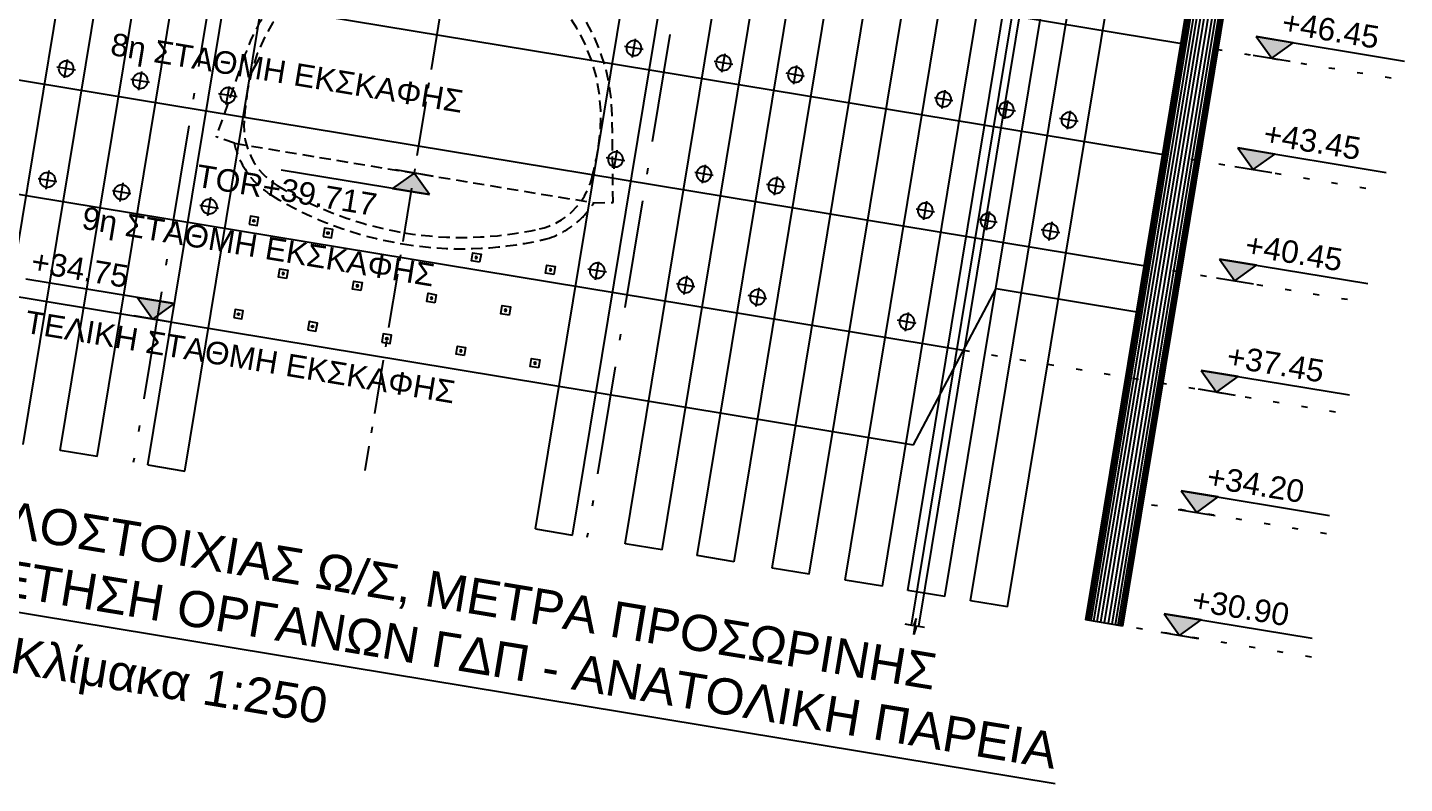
# Model space of a CAD drawing. Header units: metres. Extents: x 93017 to 94633, y 101979 to 102793.
# Drawn here: x 94057.34 to 94080.25, y 102306.93 to 102319.5 of the extents above; entities that cross this region are included whole.
import ezdxf
from ezdxf.enums import TextEntityAlignment as Align

# ---------------------------------------------------------------- set-up
doc = ezdxf.new("R2010")
doc.units = ezdxf.units.M
doc.header["$LTSCALE"] = 0.75
doc.header["$MEASUREMENT"] = 0
for name, pattern in [('ACAD_ISO10W100', [18, 12, -3, 0, -3]), ('HIDDEN', [0.375, 0.25, -0.125]), ('SDOT1', [1, 0, -1])]:
    doc.linetypes.add(name, pattern=pattern)
for name, color, linetype in [('A-LEVELS', 2, 'Continuous'), ('AGYRIA_15', 1, 'Continuous'), ('ANTISTHRIJH', 1, 'HIDDEN'), ('LEZANTES', 6, 'Continuous'), ('OTM Line 0.25', 2, 'Continuous'), ('OTM Line Axis 0.15', 1, 'ACAD_ISO10W100'), ('OTM Line Dots 0.25', 2, 'SDOT1'), ('OTM Line Rock 0.50', 3, 'ROCKIN'), ('OTM Solid 253', 253, 'Continuous'), ('OTM Text 0.25', 2, 'Continuous'), ('OTM Title + Pinakida', 7, 'Continuous')]:
    doc.layers.add(name, color=color, linetype=linetype)
doc.styles.add('ARIAL', font='ARIAL.TTF')
doc.styles.add('Arial Greek', font='ARIAL.TTF')
doc.styles.add('ARIAL_GREEK', font='ARIAL.TTF')
doc.styles.add('WG-SIMPL', font='ugsimpl.shx', dxfattribs={"width": 1.05})
doc.linetypes.add('ROCKIN', pattern='A,0.0001,-0.2,[131,ltypeshp.shx,S=0.2,R=180,X=0.2,Y=0],-0.2,1,-0.1,[131,ltypeshp.shx,S=0.1,R=180,X=0.1,Y=0],-0.1,0.5,-0.05,[131,ltypeshp.shx,S=0.05,R=180,X=0.05,Y=0],-0.05,0.5', length=2.700100000000001)

# ---------------------------------------------------------------- blocks, each defined once
blk = doc.blocks.new('Level L')
at = {"layer": 'A-LEVELS'}
blk.add_hatch(color=256, dxfattribs=at).paths.add_polyline_path([(0.2499999999785985, 0.2499999999931077), (-1.531930138298776e-11, 1.533351223770296e-11), (-0.250000000018332, 0.2500000000237321)])
for p, q in [((0.2499999999804459, 0.2499999999949694), (-1.750000000050107, 0.2500000001439417)), ((0.2499999999659792, -1.530509052827256e-11), (-0.2500000000309512, 1.531930138298776e-11))]:
    blk.add_line(p, q, dxfattribs=at)
blk.add_lwpolyline([(0.2499999999785985, 0.2499999999931077), (-1.531930138298776e-11, 1.533351223770296e-11), (-0.250000000018332, 0.2500000000237321)], close=True, dxfattribs=at)
at = {"layer": 'A-LEVELS', "style": 'WG-SIMPL', "width": 1.05}
blk.add_attdef('±000.00', (-1.712995793863769, 0.3513423913802569), '', height=0.3, rotation=359.9999998220159, dxfattribs=at)
blk = doc.blocks.new('23')
at = {"layer": 'AGYRIA_15', "const_width": 0.01333249999966313}
blk.add_lwpolyline([(0, -0.00666624999985288, -1), (0, 0.00666624999985288, -1)], format="xyb", close=True, dxfattribs=at)
at = {"layer": 'AGYRIA_15'}
blk.add_circle((0, 0), 0.02666499999932626, dxfattribs=at)
at = {"layer": 'OTM Line 0.25'}
blk.add_lwpolyline([(-0.1100000000000136, -0.1100000000000136), (0.1100000000000136, -0.1100000000000136), (0.1100000000000136, 0.1099999999999852), (-0.1100000000000136, 0.1099999999999852)], close=True, dxfattribs=at)
blk = doc.blocks.new('AGKYRIO')
at = {"layer": 'OTM Line 0.25'}
for p, q in [((-0.125, 1.77635683940025e-13), (0.125, 1.77635683940025e-13)), ((1.84741111297626e-13, -0.125), (0, 0.1250000000003624))]:
    blk.add_line(p, q, dxfattribs=at)
blk.add_circle((0, 3.623767952376511e-13), 0.1, dxfattribs=at)

msp = doc.modelspace()

# ---------------------------------------------------------------- linework, layer by layer
at = {"color": 7, "ltscale": 0.1}
msp.add_line((94046.71617033772, 102311.5098045952), (94074.44074789913, 102306.9329200333), dxfattribs=at)
at = {"layer": 'ANTISTHRIJH'}
for p, q in [((94060.96146265979, 102319.0506776378), (94060.48065365279, 102317.6833717898)), ((94067.08658702052, 102316.5928377904), (94067.07075355426, 102318.0421313717)), ((94060.78513149018, 102317.57630307), (94060.48065365279, 102317.6833717898)), ((94060.78513149018, 102317.5763030701), (94066.76385178464, 102316.5893119228)), ((94066.76385178464, 102316.5893119228), (94067.08658702052, 102316.5928377904))]:
    msp.add_line(p, q, dxfattribs=at)
for points in [[(94060.96146265979, 102319.0506776378, -0.3639702342674108), (94064.43924350699, 102321.1095563729, -0.3639702342663456), (94067.07075355426, 102318.0421313717, -0.3639702342663456)], [(94066.76385178464, 102316.5893119228, -0.06394252206721572), (94066.54993170167, 102316.3200645856, -0.1238125340086721), (94065.98023019021, 102315.9898319548, -0.01483247516684381), (94065.90262790892, 102315.9700751389, -0.09610430126832269), (94063.58005426056, 102315.9049988664, -0.09610430126768209), (94061.40163117374, 102316.7131177489, -0.0148324751732982), (94061.33449644042, 102316.7567683321, -0.1238125340091661), (94060.90116263818, 102317.2525860591, -0.06394252206690296), (94060.78513149018, 102317.57630307)]]:
    msp.add_lwpolyline(points, format="xyb", dxfattribs=at)
msp.add_lwpolyline([(94063.6105949402, 102316.0899996961, 0.09612398819267792), (94065.862226435, 102316.1531761509, 0.2803911992850336), (94066.73084942611, 102316.993804506, 0.02285991727122515), (94066.84396330512, 102317.5262756391, 0.4142135623730093), (94064.40870360483, 102320.924560253, 0.4142135623727841), (94061.01041899092, 102318.4893005527, 0.02285991727122516), (94060.9463902222, 102317.9487262527, 0.2803911992847856), (94061.49873923732, 102316.8735181344, 0.09612398819267791)], format="xyb", close=True, dxfattribs=at)
at = {"layer": 'OTM Line 0.25'}
for p, q in [((94056.65482878391, 102312.6729399749), (94059.54593951834, 102330.1859059921)), ((94057.27148251687, 102312.5711403012), (94060.1625932513, 102330.0841063184)), ((94057.8881362499, 102312.4693406274), (94060.77924698437, 102329.9823066446)), ((94058.5047899829, 102312.3675409537), (94061.39590071735, 102329.8805069709)), ((94059.34538465845, 102312.2287722101), (94062.2364953929, 102329.7417382273)), ((94059.96203839144, 102312.1269725364), (94062.85314912588, 102329.6399385536)), ((94065.79558630446, 102311.1639470286), (94068.68669703897, 102328.6769130458)), ((94066.41224003752, 102311.0621473549), (94069.30335077192, 102328.5751133721)), ((94067.28605706897, 102310.9178941314), (94070.17716780416, 102328.4308601531)), ((94067.90271080195, 102310.8160944577), (94070.79382153714, 102328.3290604793)), ((94068.48236531095, 102310.7204027644), (94071.37347604614, 102328.233368786)), ((94069.0990190439, 102310.6186030906), (94071.9901297791, 102328.1315691123)), ((94069.73417238907, 102310.5137494267), (94072.62528312425, 102328.0267154483)), ((94070.35082612203, 102310.411949753), (94073.2419368572, 102327.9249157745)), ((94070.9489213335, 102310.3132137944), (94073.8400320687, 102327.826179816)), ((94071.5655750665, 102310.2114141207), (94074.45668580172, 102327.7243801423)), ((94071.9910661423, 102310.1411723458), (94074.8821768775, 102327.6541383674)), ((94072.60771987529, 102310.0393726721), (94075.49883061048, 102327.5523386937)), ((94073.03321095111, 102309.9691308972), (94075.92432168627, 102327.4820969188)), ((94073.64986468403, 102309.8673312234), (94076.54097541922, 102327.380297245)), ((94074.95100400603, 102309.6525339208), (94077.84211474122, 102327.1654999424)), ((94075.56765773901, 102309.550734247), (94078.45876847417, 102327.0637002687))]:
    msp.add_line(p, q, dxfattribs=at)
at = {"layer": 'OTM Line 0.25', "ltscale": 0.05}
for p, q in [((94058.5047899829, 102312.3675409537), (94057.88813624994, 102312.4693406274)), ((94059.34538465843, 102312.2287722102), (94059.96203839142, 102312.1269725364)), ((94065.79558630448, 102311.1639470286), (94066.41224003749, 102311.0621473549)), ((94067.90271080195, 102310.8160944577), (94067.28605706902, 102310.9178941315)), ((94069.09901904393, 102310.6186030906), (94068.48236531098, 102310.7204027644)), ((94070.35082612207, 102310.4119497529), (94069.73417238907, 102310.5137494267)), ((94071.56557506652, 102310.2114141207), (94070.94892133353, 102310.3132137944)), ((94072.6077198753, 102310.0393726721), (94071.9910661423, 102310.1411723458)), ((94073.64986468409, 102309.8673312234), (94073.03321095112, 102309.9691308972)), ((94075.56765773901, 102309.550734247), (94074.95100400601, 102309.6525339208))]:
    msp.add_line(p, q, dxfattribs=at)
at = {"layer": 'OTM Line 0.25', "color": 5}
for p, q in [((94072.12711804926, 102309.6768917604), (94072.08550457792, 102309.5604008209)), ((94072.09101175137, 102309.410281688), (94072.12711804926, 102309.6768917604)), ((94071.94028897521, 102309.5843735956), (94072.08550457792, 102309.5604008209)), ((94072.13243417976, 102309.5526534939), (94072.09101175137, 102309.410281688)), ((94072.13243417976, 102309.5526534939), (94072.26816226279, 102309.530246957))]:
    msp.add_line(p, q, dxfattribs=at)
for points in [[(94075.38104989381, 102329.7650503321), (94072.04664429155, 102309.566816033)], [(94075.50421979696, 102329.7437160847), (94072.16997503815, 102309.5464560983)]]:
    msp.add_lwpolyline(points, dxfattribs=at)
at = {"layer": 'OTM Line Axis 0.15', "color": 6, "ltscale": 0.2}
for p, q in [((94063.21990346059, 102337.2062587827), (94059.10312202576, 102312.2687658981)), ((94070.76768515882, 102335.9602406799), (94066.65090372397, 102311.0227477954))]:
    msp.add_line(p, q, dxfattribs=at)
at = {"layer": 'OTM Line Axis 0.15', "ltscale": 0.1}
for p, q in [((94066.09499754182, 102331.1393223728), (94062.95749919297, 102312.1338580343)), ((94074.95717059799, 102309.651515915), (94077.84828133316, 102327.1644819367))]:
    msp.add_line(p, q, dxfattribs=at)
at = {"layer": 'OTM Line Dots 0.25', "ltscale": 0.5}
for p, q in [((94077.11958832672, 102319.1435594516), (94080.20134731765, 102318.634810306)), ((94076.22838631223, 102317.3903049624), (94079.89594829647, 102316.7848491069)), ((94075.92298729098, 102315.5403437634), (94079.59054927531, 102314.9348879079)), ((94072.9151503723, 102314.1365118613), (94079.28515025415, 102313.0849267089)), ((94078.95450491388, 102311.0820353842), (94075.87274592255, 102311.5907845299)), ((94078.70489751539, 102309.0328261106), (94075.56765773901, 102309.550734247))]:
    msp.add_line(p, q, dxfattribs=at)
at = {"layer": 'OTM Line Rock 0.50', "color": 1}
for p, q in [((94044.46625617746, 102324.534102607), (94076.51528572151, 102319.2433201517)), ((94051.28920894189, 102321.507364479), (94076.20988670028, 102317.3933589527)), ((94051.35805588515, 102319.5956212538), (94075.90448767904, 102315.5433977536)), ((94056.59643889114, 102316.8304702626), (94072.91515037231, 102314.1365118613)), ((94072.08591759534, 102312.5643319296), (94073.45678603949, 102315.1634234232)), ((94073.45678603953, 102315.1634234233), (94075.79698690161, 102314.7770936704)), ((94056.85976163828, 102315.0779268791), (94072.08591759534, 102312.5643319296))]:
    msp.add_line(p, q, dxfattribs=at)
at = {"layer": 'OTM Solid 253'}
for p, q in [((94077.84828127304, 102327.1644819466), (94074.95717054352, 102309.651515924)), ((94077.85753107871, 102327.1629549515), (94074.96642034949, 102309.6499889289)), ((94077.86986415334, 102327.160918958), (94074.97875342419, 102309.6479529354)), ((94077.89453030247, 102327.1568469711), (94075.00341957345, 102309.6438809485)), ((94077.9253629891, 102327.1517569874), (94075.03425226011, 102309.6387909648)), ((94077.97161201912, 102327.1441220119), (94075.08050129007, 102309.6311559893)), ((94078.02711085505, 102327.1349600413), (94075.13600012605, 102309.6219940187)), ((94078.08877622837, 102327.1247800739), (94075.19766549936, 102309.6118140513)), ((94075.25933087253, 102309.6016340839), (94078.15044160766, 102327.1146001055)), ((94078.21210698094, 102327.1044201382), (94075.3209962458, 102309.5914541166)), ((94078.27377235424, 102327.0942401708), (94075.38266161909, 102309.5812741492)), ((94078.32927119019, 102327.0850782002), (94075.43816045506, 102309.5721121786)), ((94078.37552022019, 102327.0774432246), (94075.48440948504, 102309.5644772031)), ((94078.40635290684, 102327.0723532409), (94075.5152421717, 102309.5593872194)), ((94078.43101905595, 102327.068281254), (94075.53990832095, 102309.5553152324)), ((94078.44335213058, 102327.0662452606), (94075.55224139564, 102309.553279239)), ((94078.45260193656, 102327.0647182654), (94075.5614912016, 102309.5517522439))]:
    msp.add_line(p, q, dxfattribs=at)

# ---------------------------------------------------------------- block references
at = {"layer": 'A-LEVELS'}
ref = msp.add_blockref('Level L', (94078.04305925196, 102318.9911091641), dxfattribs=dict(at, xscale=-1.249999999995775, yscale=1.25, zscale=1.249999999999999, rotation=350.6259288739992))
ref.add_attrib('±000.00', '+46.45', (94078.19228551543, 102319.4115964496, 0.001905459770927823), dxfattribs={"height": 0.3749999999999993, "rotation": 350.6259290525186, "style": 'WG-SIMPL', "width": 1.05})
ref = msp.add_blockref('Level L', (94077.73766023075, 102317.1411479651), dxfattribs=dict(at, xscale=-1.249999999995775, yscale=1.25, zscale=1.249999999999999, rotation=350.6259288739992))
ref.add_attrib('±000.00', '+43.45', (94077.88688649423, 102317.5616352507, 0.001905459770927823), dxfattribs={"height": 0.3749999999999993, "rotation": 350.6259290525186, "style": 'WG-SIMPL', "width": 1.05})
ref = msp.add_blockref('Level L', (94063.77449163739, 102317.0828074964), dxfattribs=dict(at, xscale=-1.24999999999696, yscale=1.25, zscale=1.249999999999999, rotation=170.6259288736701))
ref.add_attrib('±000.00', ' TOR+39.717', (94059.98555511935, 102316.8831026455, 0.001905459770927823), dxfattribs={"height": 0.3749999999999993, "rotation": 350.6259290497777, "style": 'WG-SIMPL', "width": 1.05})
ref = msp.add_blockref('Level L', (94077.43226120953, 102315.2911867661), dxfattribs=dict(at, xscale=-1.249999999995775, yscale=1.25, zscale=1.249999999999999, rotation=350.6259288739992))
ref.add_attrib('±000.00', '+40.45', (94077.58148747301, 102315.7116740517, 0.001905459770927823), dxfattribs={"height": 0.3749999999999993, "rotation": 350.6259290525186, "style": 'WG-SIMPL', "width": 1.05})
at = {"layer": 'A-LEVELS', "xscale": 1.24999999999933, "yscale": 1.25, "zscale": 1.249999999999999, "rotation": 350.625928873012}
msp.add_blockref('Level L', (94059.4242170456, 102314.6545762857), dxfattribs=at).add_auto_attribs({'±000.00': '+34.75'})
at = {"layer": 'A-LEVELS'}
ref = msp.add_blockref('Level L', (94077.12686218832, 102313.4412255671), dxfattribs=dict(at, xscale=-1.249999999995775, yscale=1.25, zscale=1.249999999999999, rotation=350.6259288739992))
ref.add_attrib('±000.00', '+37.45', (94077.27608845178, 102313.8617128527, 0.001905459770927823), dxfattribs={"height": 0.3749999999999993, "rotation": 350.6259290525186, "style": 'WG-SIMPL', "width": 1.05})
ref = msp.add_blockref('Level L', (94076.7962168483, 102311.4383342423), dxfattribs=dict(at, xscale=-1.249999999995775, yscale=1.25, zscale=1.249999999999999, rotation=350.6259288739992))
ref.add_attrib('±000.00', '+34.20', (94076.94544311179, 102311.8588215279, 0.001905459770927823), dxfattribs={"height": 0.3749999999999993, "rotation": 350.6259290525186, "style": 'WG-SIMPL', "width": 1.05})
ref = msp.add_blockref('Level L', (94076.509610223, 102309.3952329497), dxfattribs=dict(at, xscale=-1.249999999995775, yscale=1.25, zscale=1.249999999999999, rotation=350.6259288739992))
ref.add_attrib('±000.00', '+30.90', (94076.6958357089, 102309.8096122551, 0.001905459770927823), dxfattribs={"height": 0.3749999999999993, "rotation": 350.6259290504357, "style": 'WG-SIMPL', "width": 1.05})
at = {"layer": 'OTM Line 0.25', "rotation": 350.6259288739992}
for name, p, xscale, yscale, zscale in [('AGKYRIO', (94067.43219531406, 102319.1591451), -1.249999999995775, 1.25, 1.249999999999998), ('AGKYRIO', (94068.92266607852, 102318.9130922028), -1.249999999995775, 1.25, 1.249999999999998), ('AGKYRIO', (94057.98603877221, 102318.8181768472), -1.249999999995775, 1.25, 1.249999999999998), ('AGKYRIO', (94070.11897432047, 102318.7156008357), -1.249999999995775, 1.25, 1.249999999999998), ('AGKYRIO', (94059.21934623821, 102318.6145774997), -1.249999999995775, 1.25, 1.249999999999998), ('AGKYRIO', (94060.67659464673, 102318.3740090824), -1.249999999995775, 1.25, 1.249999999999998), ('AGKYRIO', (94072.58553034303, 102318.3084118657), -1.249999999995775, 1.25, 1.249999999999998), ('AGKYRIO', (94073.6276751518, 102318.1363704172), -1.249999999995775, 1.25, 1.249999999999998), ('AGKYRIO', (94074.6698199606, 102317.9643289685), -1.249999999995775, 1.25, 1.249999999999998), ('AGKYRIO', (94067.12679629281, 102317.3091839009), -1.249999999995775, 1.25, 1.249999999999998), ('AGKYRIO', (94068.59876744525, 102317.0661849939), -1.249999999995775, 1.25, 1.249999999999998), ('AGKYRIO', (94057.67686288292, 102316.9688391488), 1.249999999995775, 1.25, 1.249999999999998), ('AGKYRIO', (94069.79507568723, 102316.8686936269), -1.249999999995775, 1.25, 1.249999999999998), ('AGKYRIO', (94058.91017034889, 102316.7652398013), 1.249999999995775, 1.25, 1.249999999999998), ('AGKYRIO', (94060.36741875744, 102316.524671384), 1.249999999995775, 1.25, 1.249999999999998), ('AGKYRIO', (94072.28013132176, 102316.4584506667), -1.249999999995775, 1.25, 1.249999999999998), ('23', (94061.10957165093, 102316.2885048443), 0.6249999999978872, 0.625, 0.625), ('AGKYRIO', (94073.32227613058, 102316.2864092181), -1.249999999995775, 1.25, 1.249999999999998), ('AGKYRIO', (94074.36442093938, 102316.1143677694), -1.249999999995775, 1.25, 1.249999999999998), ('23', (94062.34287772761, 102316.0849057261), 0.6249999999978872, 0.625, 0.625), ('23', (94064.80949409415, 102315.6777067943), -0.6249999999978874, 0.625, 0.625), ('AGKYRIO', (94066.82139727156, 102315.4592227019), -1.249999999995775, 1.25, 1.249999999999998), ('23', (94061.59805885481, 102315.4103382428), -0.6249999999978874, 0.625, 0.625), ('23', (94066.04280017084, 102315.4741076762), -0.6249999999978874, 0.625, 0.625), ('AGKYRIO', (94068.29336842403, 102315.2162237949), -1.249999999995775, 1.25, 1.249999999999998), ('23', (94062.83136636601, 102315.2067388878), -0.6249999999978874, 0.625, 0.625), ('AGKYRIO', (94069.48967666598, 102315.0187324279), -1.249999999995775, 1.25, 1.249999999999998), ('23', (94064.0646738772, 102315.0031395329), -0.6249999999978874, 0.625, 0.625), ('23', (94060.8532400724, 102314.7357707445), 0.6249999999978872, 0.625, 0.625), ('23', (94065.29797995387, 102314.7995404148), -0.6249999999978874, 0.625, 0.625), ('AGKYRIO', (94071.97473230053, 102314.6084894677), -1.249999999995775, 1.25, 1.249999999999998), ('23', (94062.08654614909, 102314.5321716264), 0.6249999999978872, 0.625, 0.625), ('23', (94063.31985500446, 102314.3285720496), 0.6249999999978872, 0.625, 0.625), ('23', (94064.55316251566, 102314.1249726946), -0.6249999999978874, 0.625, 0.625), ('23', (94065.78646859233, 102313.9213735764), -0.6249999999978874, 0.625, 0.625)]:
    msp.add_blockref(name, p, dxfattribs=dict(at, xscale=xscale, yscale=yscale, zscale=zscale))

# ---------------------------------------------------------------- texts
at = {"layer": 'LEZANTES', "color": 7, "style": 'ARIAL'}
msp.add_text('Κλίμακα 1:250', height=0.5944467267072507, rotation=350.6259288742451, dxfattribs=at).set_placement((94059.70317136579, 102308.6415774297), align=Align.MIDDLE_CENTER)
at = {"layer": 'OTM Text 0.25', "style": 'ARIAL_GREEK'}
for s, p in [('8η ΣΤΑΘΜΗ ΕΚΣΚΑΦΗΣ', (94061.63192375601, 102318.565027331)), ('9η ΣΤΑΘΜΗ ΕΚΣΚΑΦΗΣ', (94061.1551732118, 102315.677100563)), ('ΤΕΛΙΚΗ ΣΤΑΘΜΗ ΕΚΣΚΑΦΗΣ', (94060.85194549445, 102313.8402920845))]:
    msp.add_text(s, height=0.3749999999999996, rotation=350.6259288739992, dxfattribs=at).set_placement(p, align=Align.CENTER)
at = {"layer": 'OTM Title + Pinakida', "color": 7, "style": 'Arial Greek'}
for s, p in [('ΑΝΑΠΤΥΓΜΑ ΠΑΣΣΑΛΟΣΤΟΙΧΙΑΣ Ω/Σ, ΜΕΤΡΑ ΠΡΟΣΩΡΙΝΗΣ ', (94060.79528184287, 102310.4063869911)), ('ΑΝΤΙΣΤΗΡΙΞΗΣ & ΧΩΡΟΘΕΤΗΣΗ ΟΡΓΑΝΩΝ ΓΔΠ - ΑΝΑΤΟΛΙΚΗ ΠΑΡΕΙΑ', (94060.63713128101, 102309.4483865305))]:
    msp.add_text(s, height=0.6000000000000724, rotation=350.6259288742451, dxfattribs=at).set_placement(p, align=Align.CENTER)

doc.saveas('drawing.dxf')
